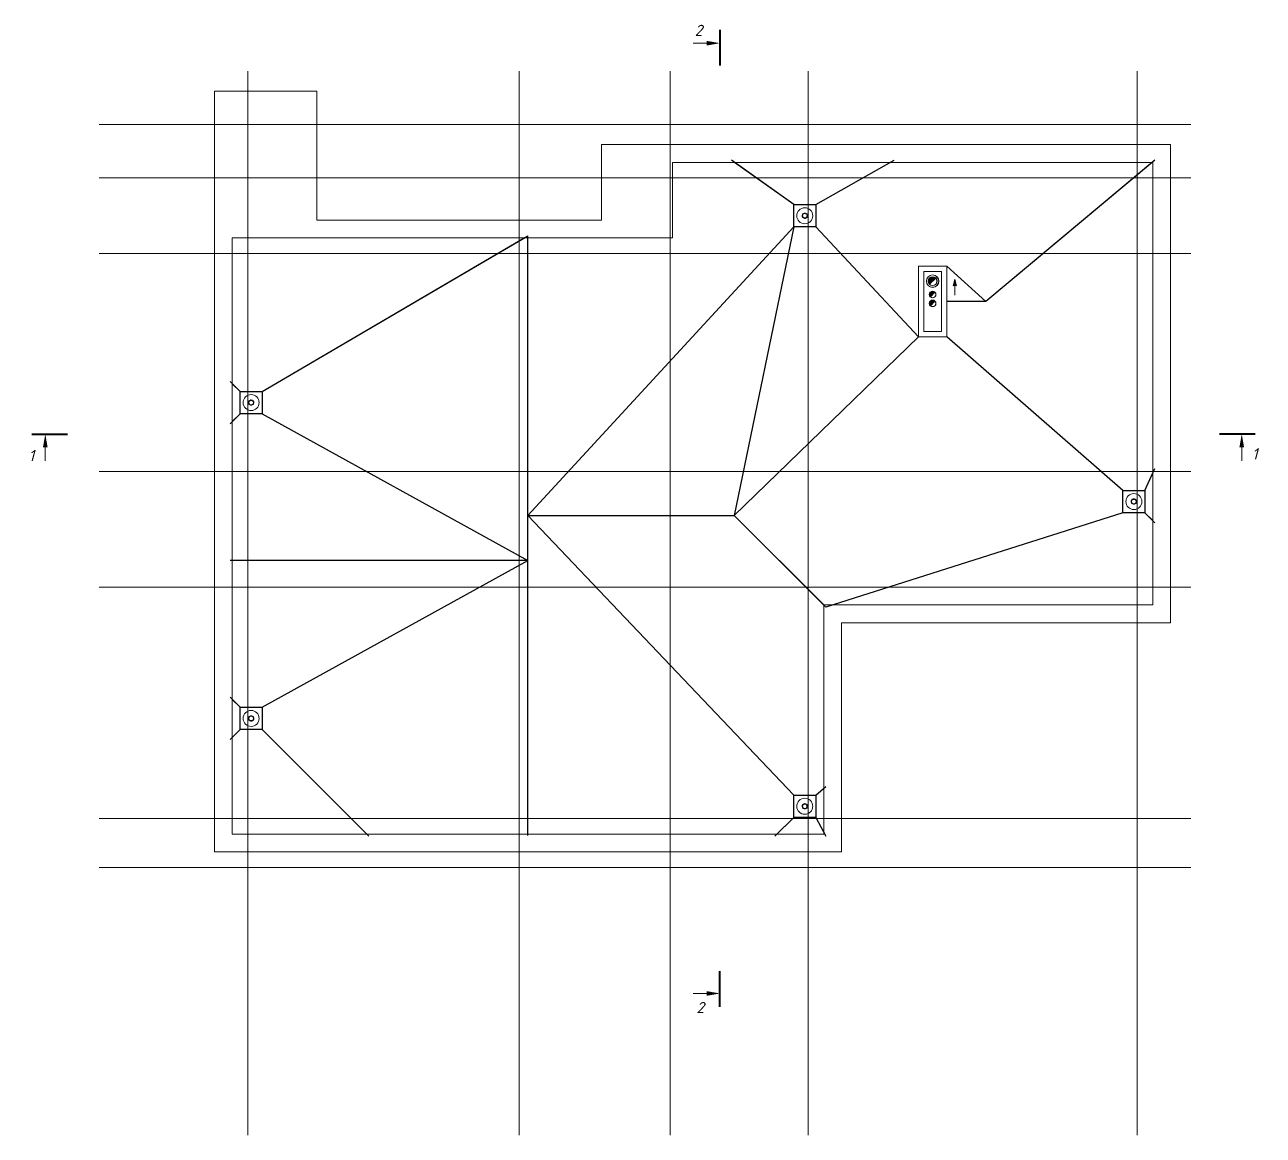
# Model space of a CAD drawing. Header units: millimetres. Extents: x -5016 to 23572, y 233981 to 377995.
# Drawn here: x -5016 to 22834, y 233981 to 258943 of the extents above; entities that cross this region are included whole.
import ezdxf

# ---------------------------------------------------------------- set-up
doc = ezdxf.new("R2010")
doc.units = ezdxf.units.MM
doc.linetypes.add('Осевая 12-2-2', pattern=[16, 12, -2, 0, -2])
doc.linetypes.add('Пунктир 2-1_5', pattern=[3.5, 2, -1.5])
for name, color, linetype, lineweight in [('A-COLS', 8, 'Continuous', 13), ('A-DETL-GENF', 9, 'Continuous', 13), ('A-FLOR', 9, 'Continuous', 13), ('A-WALL', 8, 'Continuous', 13), ('G-ANNO-SYMB', 8, 'Continuous', 13), ('P-PIPE', 8, 'Continuous', 13), ('S-GRID', 8, 'Continuous', 13), ('АР_подложка', 8, 'Continuous', 13)]:
    doc.layers.add(name, color=color, linetype=linetype, lineweight=lineweight)
doc.layers.add('A-DETL', color=9, linetype='Continuous', lineweight=13, true_color=0xc200a600)
doc.styles.add('ISOCPEUR_I', font='isocpeui.ttf', dxfattribs={"height": 250})

# ---------------------------------------------------------------- blocks, each defined once
blk = doc.blocks.new('HL64_1H - HL62_1_1-1635294-План кровли')
at = {"layer": 'P-PIPE'}
for p, q in [((2221, 8067), (2220, 8069)), ((2220, 8069), (2221, 8067)), ((2220, 7977), (2221, 7978)), ((2221, 7978), (2220, 7977)), ((2240, 7971), (2240, 7971)), ((2246, 7971), (2246, 7971)), ((2266, 8069), (2266, 8067)), ((2266, 8067), (2266, 8069)), ((2266, 7978), (2266, 7977)), ((2266, 7977), (2266, 7978))]:
    blk.add_line(p, q, dxfattribs=at)
for radius, start, end in [(180, 90, 270), (60, 92.866, 105), (180, 270, 90), (60, 62.866, 87.134), (60, 152.866, 177.134), (60, 182.866, 207.134), (51.6, 176.665, 183.335), (50, 90, 270), (60, 122.866, 147.134), (60, 212.866, 237.134), (51.6, 146.665, 153.335), (51.6, 206.665, 213.335), (51.6, 116.665, 123.335), (51.6, 236.665, 243.335), (60, 255, 267.134), (51.6, 90, 93.335), (51.6, 266.665, 270), (51.6, 86.665, 90), (50, 270, 90), (51.6, 270, 273.335), (60, 272.866, 285), (51.6, 56.665, 63.335), (51.6, 296.665, 303.335), (60, 32.866, 57.134), (60, 302.866, 327.134), (51.6, 26.665, 33.335), (51.6, 326.665, 333.335), (51.6, 356.665, 3.335), (60, 15, 27.134), (60, 332.866, 357.134), (60, 2.866, 13.997)]:
    blk.add_arc((2243, 8023), radius, start, end, dxfattribs=at)
for points in [[(2240, 8074), (2240, 8075), (2240, 8077), (2240, 8079), (2240, 8080), (2240, 8081), (2240, 8082), (2240, 8082), (2240, 8083), (2240, 8083), (2240, 8083)], [(2246, 8083), (2246, 8083), (2246, 8083), (2246, 8082), (2246, 8082), (2246, 8081), (2246, 8080), (2246, 8079), (2246, 8077), (2246, 8075), (2246, 8074)], [(2183, 8026), (2183, 8026), (2183, 8026), (2184, 8026), (2184, 8026), (2185, 8026), (2185, 8026), (2186, 8026), (2188, 8026), (2191, 8026), (2192, 8026)], [(2192, 8020), (2191, 8020), (2188, 8020), (2186, 8020), (2185, 8020), (2185, 8020), (2184, 8020), (2184, 8020), (2183, 8020), (2183, 8020), (2183, 8020)], [(2197, 8046), (2196, 8046), (2194, 8047), (2193, 8048), (2192, 8049), (2191, 8049), (2191, 8050), (2190, 8050), (2190, 8050), (2190, 8050), (2190, 8050)], [(2190, 7995), (2190, 7995), (2190, 7995), (2190, 7996), (2191, 7996), (2191, 7996), (2192, 7996), (2193, 7997), (2194, 7998), (2196, 7999), (2197, 8000)], [(2193, 8055), (2193, 8055), (2193, 8055), (2193, 8055), (2194, 8055), (2194, 8054), (2195, 8054), (2196, 8054), (2197, 8053), (2199, 8052), (2200, 8051)], [(2200, 7994), (2199, 7994), (2197, 7993), (2196, 7992), (2195, 7991), (2194, 7991), (2194, 7991), (2193, 7990), (2193, 7990), (2193, 7990), (2193, 7990)], [(2215, 8066), (2214, 8067), (2213, 8069), (2212, 8070), (2212, 8071), (2211, 8072), (2211, 8072), (2211, 8073), (2211, 8073), (2211, 8073), (2211, 8073)], [(2211, 7972), (2211, 7972), (2211, 7972), (2211, 7973), (2211, 7973), (2211, 7974), (2212, 7974), (2212, 7975), (2213, 7977), (2214, 7979), (2215, 7980)], [(2216, 8076), (2216, 8076), (2216, 8076), (2216, 8076), (2216, 8075), (2217, 8075), (2217, 8074), (2217, 8073), (2218, 8072), (2219, 8070), (2220, 8069)], [(2220, 7977), (2219, 7976), (2218, 7974), (2217, 7972), (2217, 7971), (2217, 7971), (2216, 7970), (2216, 7970), (2216, 7969), (2216, 7969), (2216, 7969)], [(2240, 7963), (2240, 7963), (2240, 7963), (2240, 7963), (2240, 7964), (2240, 7964), (2240, 7965), (2240, 7966), (2240, 7968), (2240, 7970), (2240, 7971)], [(2246, 7971), (2246, 7970), (2246, 7968), (2246, 7966), (2246, 7965), (2246, 7964), (2246, 7964), (2246, 7963), (2246, 7963), (2246, 7963), (2246, 7963)], [(2266, 8069), (2267, 8070), (2268, 8072), (2269, 8073), (2270, 8074), (2270, 8075), (2270, 8075), (2270, 8076), (2271, 8076), (2271, 8076), (2271, 8076)], [(2271, 7969), (2271, 7969), (2271, 7969), (2270, 7970), (2270, 7970), (2270, 7971), (2270, 7971), (2269, 7972), (2268, 7974), (2267, 7976), (2266, 7977)], [(2276, 8073), (2276, 8073), (2276, 8073), (2276, 8073), (2275, 8072), (2275, 8072), (2275, 8071), (2274, 8070), (2273, 8069), (2272, 8067), (2272, 8066)], [(2272, 7980), (2272, 7979), (2273, 7977), (2274, 7975), (2275, 7974), (2275, 7974), (2275, 7973), (2276, 7973), (2276, 7972), (2276, 7972), (2276, 7972)], [(2286, 8051), (2287, 8052), (2289, 8053), (2291, 8054), (2292, 8054), (2292, 8054), (2293, 8055), (2293, 8055), (2294, 8055), (2294, 8055), (2294, 8055)], [(2294, 7990), (2294, 7990), (2294, 7990), (2293, 7990), (2293, 7991), (2292, 7991), (2292, 7991), (2291, 7992), (2289, 7993), (2287, 7994), (2286, 7994)], [(2297, 8050), (2297, 8050), (2297, 8050), (2296, 8050), (2296, 8050), (2295, 8049), (2295, 8049), (2294, 8048), (2292, 8047), (2290, 8046), (2289, 8046)], [(2289, 8000), (2290, 7999), (2292, 7998), (2294, 7997), (2295, 7996), (2295, 7996), (2296, 7996), (2296, 7996), (2297, 7995), (2297, 7995), (2297, 7995)], [(2295, 8026), (2296, 8026), (2298, 8026), (2300, 8026), (2301, 8026), (2302, 8026), (2302, 8026), (2303, 8026), (2303, 8026), (2303, 8026), (2303, 8026)], [(2303, 8020), (2303, 8020), (2303, 8020), (2303, 8020), (2302, 8020), (2302, 8020), (2301, 8020), (2300, 8020), (2298, 8020), (2296, 8020), (2295, 8020)]]:
    blk.add_open_spline(points, degree=3, knots=[-1, -1, -1, -1, -0.833333, -0.666667, -0.583333, -0.5, -0.416667, -0.333333, -0.166667, 0, 0, 0, 0], dxfattribs=at)
blk = doc.blocks.new('HL64_1H - HL62_1_1-V1-План кровли')
at = {"layer": 'P-PIPE'}
for p, q in [((2221, 15167), (2220, 15169)), ((2220, 15169), (2221, 15167)), ((2220, 15077), (2221, 15078)), ((2221, 15078), (2220, 15077)), ((2266, 15169), (2266, 15167)), ((2266, 15167), (2266, 15169)), ((2266, 15078), (2266, 15077)), ((2266, 15077), (2266, 15078))]:
    blk.add_line(p, q, dxfattribs=at)
for radius, start, end in [(180, 90, 270), (60, 152.866, 177.134), (60, 182.866, 207.134), (51.6, 176.665, 183.335), (50, 90, 270), (60, 122.866, 147.134), (60, 212.866, 237.134), (51.6, 146.665, 153.335), (51.6, 206.665, 213.335), (51.6, 116.665, 123.335), (51.6, 236.665, 243.335), (60, 92.866, 105), (60, 255, 267.134), (51.6, 90, 93.335), (51.6, 266.665, 270), (180, 270, 90), (51.6, 86.665, 90), (50, 270, 90), (51.6, 270, 273.335), (60, 62.866, 87.134), (60, 272.866, 285), (51.6, 56.665, 63.335), (51.6, 296.665, 303.335), (60, 32.866, 57.134), (60, 302.866, 327.134), (51.6, 26.665, 33.335), (51.6, 326.665, 333.335), (51.6, 356.665, 3.335), (60, 2.866, 27.134), (60, 332.866, 357.134)]:
    blk.add_arc((2243, 15123), radius, start, end, dxfattribs=at)
for points, knots in [([(2183, 15126), (2183, 15126), (2183, 15126), (2184, 15126), (2184, 15126), (2185, 15126), (2185, 15126), (2186, 15126), (2188, 15126), (2191, 15126), (2192, 15126)], [-1, -1, -1, -1, -0.833333, -0.666667, -0.583333, -0.5, -0.416667, -0.333333, -0.166667, 0, 0, 0, 0]), ([(2192, 15120), (2191, 15120), (2188, 15120), (2186, 15120), (2185, 15120), (2185, 15120), (2184, 15120), (2184, 15120), (2183, 15120), (2183, 15120), (2183, 15120)], [-1, -1, -1, -1, -0.833333, -0.666667, -0.583333, -0.5, -0.416667, -0.333333, -0.166667, 0, 0, 0, 0]), ([(2197, 15146), (2196, 15146), (2194, 15147), (2193, 15148), (2192, 15149), (2191, 15149), (2191, 15150), (2190, 15150), (2190, 15150), (2190, 15150), (2190, 15150)], [-1, -1, -1, -1, -0.833333, -0.666667, -0.583333, -0.5, -0.416667, -0.333333, -0.166667, 0, 0, 0, 0]), ([(2190, 15095), (2190, 15095), (2190, 15095), (2190, 15096), (2191, 15096), (2191, 15096), (2192, 15096), (2192, 15097), (2192, 15097)], [-1, -1, -1, -1, -0.8333333, -0.6666667, -0.5833333, -0.5, -0.4166667, -0.3413759, -0.3413759, -0.3413759, -0.3413759]), ([(2193, 15155), (2193, 15155), (2193, 15155), (2193, 15155), (2194, 15155), (2194, 15154), (2195, 15154), (2196, 15154), (2197, 15153), (2199, 15152), (2200, 15151)], [-1, -1, -1, -1, -0.833333, -0.666667, -0.583333, -0.5, -0.416667, -0.333333, -0.166667, 0, 0, 0, 0]), ([(2200, 15094), (2199, 15094), (2197, 15093), (2196, 15092), (2195, 15091), (2194, 15091), (2194, 15091), (2193, 15090), (2193, 15090), (2193, 15090), (2193, 15090)], [-1, -1, -1, -1, -0.833333, -0.666667, -0.583333, -0.5, -0.416667, -0.333333, -0.166667, 0, 0, 0, 0]), ([(2215, 15166), (2214, 15167), (2213, 15169), (2212, 15170), (2212, 15171), (2211, 15172), (2211, 15172), (2211, 15173), (2211, 15173), (2211, 15173), (2211, 15173)], [-1, -1, -1, -1, -0.833333, -0.666667, -0.583333, -0.5, -0.416667, -0.333333, -0.166667, 0, 0, 0, 0]), ([(2211, 15072), (2211, 15072), (2211, 15072), (2211, 15073), (2211, 15073), (2211, 15074), (2212, 15074), (2212, 15075), (2213, 15077), (2214, 15079), (2215, 15080)], [-1, -1, -1, -1, -0.833333, -0.666667, -0.583333, -0.5, -0.416667, -0.333333, -0.166667, 0, 0, 0, 0]), ([(2216, 15176), (2216, 15176), (2216, 15176), (2216, 15176), (2216, 15175), (2217, 15175), (2217, 15174), (2217, 15173), (2218, 15172), (2219, 15170), (2220, 15169)], [-1, -1, -1, -1, -0.833333, -0.666667, -0.583333, -0.5, -0.416667, -0.333333, -0.166667, 0, 0, 0, 0]), ([(2220, 15077), (2219, 15076), (2218, 15074), (2217, 15072), (2217, 15071), (2217, 15071), (2216, 15070), (2216, 15070), (2216, 15069), (2216, 15069), (2216, 15069)], [-1, -1, -1, -1, -0.833333, -0.666667, -0.583333, -0.5, -0.416667, -0.333333, -0.166667, 0, 0, 0, 0]), ([(2240, 15174), (2240, 15175), (2240, 15177), (2240, 15179), (2240, 15180), (2240, 15181), (2240, 15182), (2240, 15182), (2240, 15183), (2240, 15183), (2240, 15183)], [-1, -1, -1, -1, -0.833333, -0.666667, -0.583333, -0.5, -0.416667, -0.333333, -0.166667, 0, 0, 0, 0]), ([(2240, 15063), (2240, 15063), (2240, 15063), (2240, 15063), (2240, 15064), (2240, 15064), (2240, 15065), (2240, 15066), (2240, 15068), (2240, 15070), (2240, 15071)], [-1, -1, -1, -1, -0.833333, -0.666667, -0.583333, -0.5, -0.416667, -0.333333, -0.166667, 0, 0, 0, 0]), ([(2246, 15183), (2246, 15183), (2246, 15183), (2246, 15182), (2246, 15182), (2246, 15181), (2246, 15180), (2246, 15179), (2246, 15177), (2246, 15175), (2246, 15174)], [-1, -1, -1, -1, -0.833333, -0.666667, -0.583333, -0.5, -0.416667, -0.333333, -0.166667, 0, 0, 0, 0]), ([(2246, 15071), (2246, 15070), (2246, 15068), (2246, 15066), (2246, 15065), (2246, 15064), (2246, 15064), (2246, 15063), (2246, 15063), (2246, 15063), (2246, 15063)], [-1, -1, -1, -1, -0.833333, -0.666667, -0.583333, -0.5, -0.416667, -0.333333, -0.166667, 0, 0, 0, 0]), ([(2266, 15169), (2267, 15170), (2268, 15172), (2269, 15173), (2270, 15174), (2270, 15175), (2270, 15175), (2270, 15176), (2271, 15176), (2271, 15176), (2271, 15176)], [-1, -1, -1, -1, -0.833333, -0.666667, -0.583333, -0.5, -0.416667, -0.333333, -0.166667, 0, 0, 0, 0]), ([(2271, 15069), (2271, 15069), (2271, 15069), (2270, 15070), (2270, 15070), (2270, 15071), (2270, 15071), (2269, 15072), (2268, 15074), (2267, 15076), (2266, 15077)], [-1, -1, -1, -1, -0.833333, -0.666667, -0.583333, -0.5, -0.416667, -0.333333, -0.166667, 0, 0, 0, 0]), ([(2276, 15173), (2276, 15173), (2276, 15173), (2276, 15173), (2275, 15172), (2275, 15172), (2275, 15171), (2274, 15170), (2273, 15169), (2272, 15167), (2272, 15166)], [-1, -1, -1, -1, -0.833333, -0.666667, -0.583333, -0.5, -0.416667, -0.333333, -0.166667, 0, 0, 0, 0]), ([(2272, 15080), (2272, 15079), (2273, 15077), (2274, 15075), (2275, 15074), (2275, 15074), (2275, 15073), (2276, 15073), (2276, 15072), (2276, 15072), (2276, 15072)], [-1, -1, -1, -1, -0.833333, -0.666667, -0.583333, -0.5, -0.416667, -0.333333, -0.166667, 0, 0, 0, 0]), ([(2286, 15151), (2287, 15152), (2289, 15153), (2291, 15154), (2292, 15154), (2292, 15154), (2293, 15155), (2293, 15155), (2294, 15155), (2294, 15155), (2294, 15155)], [-1, -1, -1, -1, -0.833333, -0.666667, -0.583333, -0.5, -0.416667, -0.333333, -0.166667, 0, 0, 0, 0]), ([(2294, 15090), (2294, 15090), (2294, 15090), (2293, 15090), (2293, 15091), (2292, 15091), (2292, 15091), (2291, 15092), (2289, 15093), (2287, 15094), (2286, 15094)], [-1, -1, -1, -1, -0.833333, -0.666667, -0.583333, -0.5, -0.416667, -0.333333, -0.166667, 0, 0, 0, 0]), ([(2297, 15150), (2297, 15150), (2297, 15150), (2296, 15150), (2296, 15150), (2295, 15149), (2295, 15149), (2294, 15148), (2292, 15147), (2290, 15146), (2289, 15146)], [-1, -1, -1, -1, -0.833333, -0.666667, -0.583333, -0.5, -0.416667, -0.333333, -0.166667, 0, 0, 0, 0]), ([(2294, 15097), (2294, 15097), (2295, 15096), (2295, 15096), (2296, 15096), (2296, 15096), (2297, 15095), (2297, 15095), (2297, 15095)], [-0.6586241, -0.6586241, -0.6586241, -0.6586241, -0.5833333, -0.5, -0.4166667, -0.3333333, -0.1666667, 0, 0, 0, 0]), ([(2295, 15126), (2296, 15126), (2298, 15126), (2300, 15126), (2301, 15126), (2302, 15126), (2302, 15126), (2303, 15126), (2303, 15126), (2303, 15126), (2303, 15126)], [-1, -1, -1, -1, -0.833333, -0.666667, -0.583333, -0.5, -0.416667, -0.333333, -0.166667, 0, 0, 0, 0]), ([(2303, 15120), (2303, 15120), (2303, 15120), (2303, 15120), (2302, 15120), (2302, 15120), (2301, 15120), (2300, 15120), (2298, 15120), (2296, 15120), (2295, 15120)], [-1, -1, -1, -1, -0.833333, -0.666667, -0.583333, -0.5, -0.416667, -0.333333, -0.166667, 0, 0, 0, 0])]:
    blk.add_open_spline(points, degree=3, knots=knots, dxfattribs=at)
for points in [[(2192, 15097), (2193, 15097), (2194, 15098), (2196, 15099), (2197, 15100)], [(2289, 15100), (2290, 15099), (2292, 15098), (2293, 15097), (2294, 15097)]]:
    blk.add_open_spline(points, degree=3, dxfattribs=at)
blk = doc.blocks.new('HL64_1H - HL62_1_1-V2-План кровли')
at = {"layer": 'P-PIPE'}
for p, q in [((14671, 19367), (14670, 19369)), ((14670, 19369), (14671, 19367)), ((14670, 19277), (14671, 19278)), ((14671, 19278), (14670, 19277)), ((14716, 19369), (14716, 19367)), ((14716, 19367), (14716, 19369)), ((14716, 19278), (14716, 19277)), ((14716, 19277), (14716, 19278))]:
    blk.add_line(p, q, dxfattribs=at)
for radius, start, end in [(180, 90, 270), (180, 270, 90), (60, 152.866, 177.134), (60, 183.2022, 207.134), (51.6, 176.665, 183.335), (50, 90, 270), (60, 122.866, 147.134), (60, 212.866, 237.134), (51.6, 146.665, 153.335), (51.6, 206.665, 213.335), (51.6, 116.665, 123.335), (51.6, 236.665, 243.335), (60, 92.866, 105), (60, 255, 267.134), (51.6, 90, 93.335), (51.6, 266.665, 270), (51.6, 86.665, 90), (50, 270, 90), (51.6, 270, 273.335), (60, 62.866, 87.134), (60, 272.866, 285), (51.6, 56.665, 63.335), (51.6, 296.665, 303.335), (60, 32.866, 57.134), (60, 302.866, 327.134), (51.6, 26.665, 33.335), (51.6, 326.665, 333.335), (51.6, 356.665, 3.335), (60, 2.866, 27.134), (60, 332.866, 357.134)]:
    blk.add_arc((14693, 19323), radius, start, end, dxfattribs=at)
for points in [[(14633, 19326), (14633, 19326), (14633, 19326), (14634, 19326), (14634, 19326), (14635, 19326), (14635, 19326), (14636, 19326), (14638, 19326), (14641, 19326), (14642, 19326)], [(14642, 19320), (14641, 19320), (14638, 19320), (14636, 19320), (14635, 19320), (14635, 19320), (14634, 19320), (14634, 19320), (14633, 19320), (14633, 19320), (14633, 19320)], [(14647, 19346), (14646, 19346), (14644, 19347), (14643, 19348), (14642, 19349), (14641, 19349), (14641, 19350), (14640, 19350), (14640, 19350), (14640, 19350), (14640, 19350)], [(14640, 19295), (14640, 19295), (14640, 19295), (14640, 19296), (14641, 19296), (14641, 19296), (14642, 19296), (14643, 19297), (14644, 19298), (14646, 19299), (14647, 19300)], [(14643, 19355), (14643, 19355), (14643, 19355), (14643, 19355), (14644, 19355), (14644, 19354), (14645, 19354), (14646, 19354), (14647, 19353), (14649, 19352), (14650, 19351)], [(14650, 19294), (14649, 19294), (14647, 19293), (14646, 19292), (14645, 19291), (14644, 19291), (14644, 19291), (14643, 19290), (14643, 19290), (14643, 19290), (14643, 19290)], [(14665, 19366), (14664, 19367), (14663, 19369), (14662, 19370), (14662, 19371), (14661, 19372), (14661, 19372), (14661, 19373), (14661, 19373), (14661, 19373), (14661, 19373)], [(14661, 19272), (14661, 19272), (14661, 19272), (14661, 19273), (14661, 19273), (14661, 19274), (14662, 19274), (14662, 19275), (14663, 19277), (14664, 19279), (14665, 19280)], [(14666, 19376), (14666, 19376), (14666, 19376), (14666, 19376), (14666, 19375), (14667, 19375), (14667, 19374), (14667, 19373), (14668, 19372), (14669, 19370), (14670, 19369)], [(14670, 19277), (14669, 19276), (14668, 19274), (14667, 19272), (14667, 19271), (14667, 19271), (14666, 19270), (14666, 19270), (14666, 19269), (14666, 19269), (14666, 19269)], [(14690, 19374), (14690, 19375), (14690, 19377), (14690, 19379), (14690, 19380), (14690, 19381), (14690, 19382), (14690, 19382), (14690, 19383), (14690, 19383), (14690, 19383)], [(14690, 19263), (14690, 19263), (14690, 19263), (14690, 19263), (14690, 19264), (14690, 19264), (14690, 19265), (14690, 19266), (14690, 19268), (14690, 19270), (14690, 19271)], [(14696, 19383), (14696, 19383), (14696, 19383), (14696, 19382), (14696, 19382), (14696, 19381), (14696, 19380), (14696, 19379), (14696, 19377), (14696, 19375), (14696, 19374)], [(14696, 19271), (14696, 19270), (14696, 19268), (14696, 19266), (14696, 19265), (14696, 19264), (14696, 19264), (14696, 19263), (14696, 19263), (14696, 19263), (14696, 19263)], [(14716, 19369), (14717, 19370), (14718, 19372), (14719, 19373), (14720, 19374), (14720, 19375), (14720, 19375), (14720, 19376), (14721, 19376), (14721, 19376), (14721, 19376)], [(14721, 19269), (14721, 19269), (14721, 19269), (14720, 19270), (14720, 19270), (14720, 19271), (14720, 19271), (14719, 19272), (14718, 19274), (14717, 19276), (14716, 19277)], [(14726, 19373), (14726, 19373), (14726, 19373), (14726, 19373), (14725, 19372), (14725, 19372), (14725, 19371), (14724, 19370), (14723, 19369), (14722, 19367), (14722, 19366)], [(14722, 19280), (14722, 19279), (14723, 19277), (14724, 19275), (14725, 19274), (14725, 19274), (14725, 19273), (14726, 19273), (14726, 19272), (14726, 19272), (14726, 19272)], [(14736, 19351), (14737, 19352), (14739, 19353), (14741, 19354), (14742, 19354), (14742, 19354), (14743, 19355), (14743, 19355), (14744, 19355), (14744, 19355), (14744, 19355)], [(14744, 19290), (14744, 19290), (14744, 19290), (14743, 19290), (14743, 19291), (14742, 19291), (14742, 19291), (14741, 19292), (14739, 19293), (14737, 19294), (14736, 19294)], [(14747, 19350), (14747, 19350), (14747, 19350), (14746, 19350), (14746, 19350), (14745, 19349), (14745, 19349), (14744, 19348), (14742, 19347), (14740, 19346), (14739, 19346)], [(14739, 19300), (14740, 19299), (14742, 19298), (14744, 19297), (14745, 19296), (14745, 19296), (14746, 19296), (14746, 19296), (14747, 19295), (14747, 19295), (14747, 19295)], [(14745, 19326), (14746, 19326), (14748, 19326), (14750, 19326), (14751, 19326), (14752, 19326), (14752, 19326), (14753, 19326), (14753, 19326), (14753, 19326), (14753, 19326)], [(14753, 19320), (14753, 19320), (14753, 19320), (14753, 19320), (14752, 19320), (14752, 19320), (14751, 19320), (14750, 19320), (14748, 19320), (14746, 19320), (14745, 19320)]]:
    blk.add_open_spline(points, degree=3, knots=[-1, -1, -1, -1, -0.833333, -0.666667, -0.583333, -0.5, -0.416667, -0.333333, -0.166667, 0, 0, 0, 0], dxfattribs=at)
blk = doc.blocks.new('HL64_1H - HL62_1_1-V3-План кровли')
at = {"layer": 'P-PIPE'}
for p, q in [((22071, 12942), (22070, 12944)), ((22070, 12944), (22071, 12942)), ((22070, 12852), (22071, 12853)), ((22071, 12853), (22070, 12852)), ((22116, 12944), (22116, 12942)), ((22116, 12942), (22116, 12944)), ((22116, 12853), (22116, 12852)), ((22116, 12852), (22116, 12853))]:
    blk.add_line(p, q, dxfattribs=at)
for radius, start, end in [(180, 90, 270), (60, 152.866, 177.134), (60, 182.866, 207.134), (51.6, 176.665, 183.335), (50, 90, 270), (60, 122.866, 147.134), (60, 212.866, 237.134), (51.6, 146.665, 153.335), (51.6, 206.665, 213.335), (51.6, 116.665, 123.335), (51.6, 236.665, 243.335), (60, 92.866, 105), (60, 255, 267.134), (51.6, 90, 93.335), (51.6, 266.665, 270), (180, 270, 90), (51.6, 86.665, 90), (50, 270, 90), (51.6, 270, 273.335), (60, 62.866, 87.134), (60, 272.866, 285), (51.6, 56.665, 63.335), (51.6, 296.665, 303.335), (60, 32.866, 57.134), (60, 302.866, 327.134), (51.6, 26.665, 33.335), (51.6, 326.665, 333.335), (51.6, 356.665, 3.335), (60, 2.866, 27.134), (60, 332.866, 357.134)]:
    blk.add_arc((22093, 12898), radius, start, end, dxfattribs=at)
for points in [[(22033, 12901), (22033, 12901), (22033, 12901), (22034, 12901), (22034, 12901), (22035, 12901), (22035, 12901), (22036, 12901), (22038, 12901), (22041, 12901), (22042, 12901)], [(22042, 12895), (22041, 12895), (22038, 12895), (22036, 12895), (22035, 12895), (22035, 12895), (22034, 12895), (22034, 12895), (22033, 12895), (22033, 12895), (22033, 12895)], [(22047, 12921), (22046, 12921), (22044, 12922), (22043, 12923), (22042, 12924), (22041, 12924), (22041, 12925), (22040, 12925), (22040, 12925), (22040, 12925), (22040, 12925)], [(22040, 12870), (22040, 12870), (22040, 12870), (22040, 12871), (22041, 12871), (22041, 12871), (22042, 12871), (22043, 12872), (22044, 12873), (22046, 12874), (22047, 12875)], [(22043, 12930), (22043, 12930), (22043, 12930), (22043, 12930), (22044, 12930), (22044, 12929), (22045, 12929), (22046, 12929), (22047, 12928), (22049, 12927), (22050, 12926)], [(22050, 12869), (22049, 12869), (22047, 12868), (22046, 12867), (22045, 12866), (22044, 12866), (22044, 12866), (22043, 12865), (22043, 12865), (22043, 12865), (22043, 12865)], [(22065, 12941), (22064, 12942), (22063, 12944), (22062, 12945), (22062, 12946), (22061, 12947), (22061, 12947), (22061, 12948), (22061, 12948), (22061, 12948), (22061, 12948)], [(22061, 12847), (22061, 12847), (22061, 12847), (22061, 12848), (22061, 12848), (22061, 12849), (22062, 12849), (22062, 12850), (22063, 12852), (22064, 12854), (22065, 12855)], [(22066, 12951), (22066, 12951), (22066, 12951), (22066, 12951), (22066, 12950), (22067, 12950), (22067, 12949), (22067, 12948), (22068, 12947), (22069, 12945), (22070, 12944)], [(22070, 12852), (22069, 12851), (22068, 12849), (22067, 12847), (22067, 12846), (22067, 12846), (22066, 12845), (22066, 12845), (22066, 12844), (22066, 12844), (22066, 12844)], [(22090, 12949), (22090, 12950), (22090, 12952), (22090, 12954), (22090, 12955), (22090, 12956), (22090, 12957), (22090, 12957), (22090, 12958), (22090, 12958), (22090, 12958)], [(22090, 12838), (22090, 12838), (22090, 12838), (22090, 12838), (22090, 12839), (22090, 12839), (22090, 12840), (22090, 12841), (22090, 12843), (22090, 12845), (22090, 12846)], [(22096, 12958), (22096, 12958), (22096, 12958), (22096, 12957), (22096, 12957), (22096, 12956), (22096, 12955), (22096, 12954), (22096, 12952), (22096, 12950), (22096, 12949)], [(22096, 12846), (22096, 12845), (22096, 12843), (22096, 12841), (22096, 12840), (22096, 12839), (22096, 12839), (22096, 12838), (22096, 12838), (22096, 12838), (22096, 12838)], [(22116, 12944), (22117, 12945), (22118, 12947), (22119, 12948), (22120, 12949), (22120, 12950), (22120, 12950), (22120, 12951), (22121, 12951), (22121, 12951), (22121, 12951)], [(22121, 12844), (22121, 12844), (22121, 12844), (22120, 12845), (22120, 12845), (22120, 12846), (22120, 12846), (22119, 12847), (22118, 12849), (22117, 12851), (22116, 12852)], [(22126, 12948), (22126, 12948), (22126, 12948), (22126, 12948), (22125, 12947), (22125, 12947), (22125, 12946), (22124, 12945), (22123, 12944), (22122, 12942), (22122, 12941)], [(22122, 12855), (22122, 12854), (22123, 12852), (22124, 12850), (22125, 12849), (22125, 12849), (22125, 12848), (22126, 12848), (22126, 12847), (22126, 12847), (22126, 12847)], [(22136, 12926), (22137, 12927), (22139, 12928), (22141, 12929), (22142, 12929), (22142, 12929), (22143, 12930), (22143, 12930), (22144, 12930), (22144, 12930), (22144, 12930)], [(22144, 12865), (22144, 12865), (22144, 12865), (22143, 12865), (22143, 12866), (22142, 12866), (22142, 12866), (22141, 12867), (22139, 12868), (22137, 12869), (22136, 12869)], [(22147, 12925), (22147, 12925), (22147, 12925), (22146, 12925), (22146, 12925), (22145, 12924), (22145, 12924), (22144, 12923), (22142, 12922), (22140, 12921), (22139, 12921)], [(22139, 12875), (22140, 12874), (22142, 12873), (22144, 12872), (22145, 12871), (22145, 12871), (22146, 12871), (22146, 12871), (22147, 12870), (22147, 12870), (22147, 12870)], [(22145, 12901), (22146, 12901), (22148, 12901), (22150, 12901), (22151, 12901), (22152, 12901), (22152, 12901), (22153, 12901), (22153, 12901), (22153, 12901), (22153, 12901)], [(22153, 12895), (22153, 12895), (22153, 12895), (22153, 12895), (22152, 12895), (22152, 12895), (22151, 12895), (22150, 12895), (22148, 12895), (22146, 12895), (22145, 12895)]]:
    blk.add_open_spline(points, degree=3, knots=[-1, -1, -1, -1, -0.833333, -0.666667, -0.583333, -0.5, -0.416667, -0.333333, -0.166667, 0, 0, 0, 0], dxfattribs=at)
blk = doc.blocks.new('HL64_1H - HL62_1_1-V4-План кровли')
at = {"layer": 'P-PIPE'}
for p, q in [((14671, 6092), (14670, 6094)), ((14670, 6094), (14671, 6092)), ((14670, 6002), (14671, 6003)), ((14671, 6003), (14670, 6002)), ((14716, 6094), (14716, 6092)), ((14716, 6092), (14716, 6094)), ((14716, 6003), (14716, 6002)), ((14716, 6002), (14716, 6003))]:
    blk.add_line(p, q, dxfattribs=at)
for radius, start, end in [(180, 90, 270), (180, 270, 90), (60, 152.866, 177.134), (60, 182.866, 207.134), (51.6, 176.665, 183.335), (60, 122.866, 147.134), (50, 168.2144, 270), (60, 212.866, 237.134), (50, 90, 167.1429), (51.6, 146.665, 153.335), (51.6, 206.665, 213.335), (51.6, 116.665, 123.335), (51.6, 236.665, 243.335), (60, 92.866, 105), (60, 255, 267.134), (51.6, 90, 93.335), (51.6, 266.665, 270), (51.6, 86.665, 90), (50, 12.8571, 90), (50, 270, 11.7856), (51.6, 270, 273.335), (60, 62.866, 87.134), (60, 272.866, 285), (51.6, 56.665, 63.335), (51.6, 296.665, 303.335), (60, 32.866, 57.134), (60, 302.866, 327.134), (51.6, 26.665, 33.335), (51.6, 326.665, 333.335), (51.6, 356.665, 3.335), (60, 2.866, 27.134), (60, 332.866, 357.134)]:
    blk.add_arc((14693, 6048), radius, start, end, dxfattribs=at)
for points in [[(14633, 6051), (14633, 6051), (14633, 6051), (14634, 6051), (14634, 6051), (14635, 6051), (14635, 6051), (14636, 6051), (14638, 6051), (14641, 6051), (14642, 6051)], [(14642, 6045), (14641, 6045), (14638, 6045), (14636, 6045), (14635, 6045), (14635, 6045), (14634, 6045), (14634, 6045), (14633, 6045), (14633, 6045), (14633, 6045)], [(14647, 6071), (14646, 6071), (14644, 6072), (14643, 6073), (14642, 6074), (14641, 6074), (14641, 6075), (14640, 6075), (14640, 6075), (14640, 6075), (14640, 6075)], [(14640, 6020), (14640, 6020), (14640, 6020), (14640, 6021), (14641, 6021), (14641, 6021), (14642, 6021), (14643, 6022), (14644, 6023), (14646, 6024), (14647, 6025)], [(14643, 6080), (14643, 6080), (14643, 6080), (14643, 6080), (14644, 6080), (14644, 6079), (14645, 6079), (14646, 6079), (14647, 6078), (14649, 6077), (14650, 6076)], [(14650, 6019), (14649, 6019), (14647, 6018), (14646, 6017), (14645, 6016), (14644, 6016), (14644, 6016), (14643, 6015), (14643, 6015), (14643, 6015), (14643, 6015)], [(14665, 6091), (14664, 6092), (14663, 6094), (14662, 6095), (14662, 6096), (14661, 6097), (14661, 6097), (14661, 6098), (14661, 6098), (14661, 6098), (14661, 6098)], [(14661, 5997), (14661, 5997), (14661, 5997), (14661, 5998), (14661, 5998), (14661, 5999), (14662, 5999), (14662, 6000), (14663, 6002), (14664, 6004), (14665, 6005)], [(14666, 6101), (14666, 6101), (14666, 6101), (14666, 6101), (14666, 6100), (14667, 6100), (14667, 6099), (14667, 6098), (14668, 6097), (14669, 6095), (14670, 6094)], [(14670, 6002), (14669, 6001), (14668, 5999), (14667, 5997), (14667, 5996), (14667, 5996), (14666, 5995), (14666, 5995), (14666, 5994), (14666, 5994), (14666, 5994)], [(14690, 6099), (14690, 6100), (14690, 6102), (14690, 6104), (14690, 6105), (14690, 6106), (14690, 6107), (14690, 6107), (14690, 6108), (14690, 6108), (14690, 6108)], [(14690, 5988), (14690, 5988), (14690, 5988), (14690, 5988), (14690, 5989), (14690, 5989), (14690, 5990), (14690, 5991), (14690, 5993), (14690, 5995), (14690, 5996)], [(14696, 6108), (14696, 6108), (14696, 6108), (14696, 6107), (14696, 6107), (14696, 6106), (14696, 6105), (14696, 6104), (14696, 6102), (14696, 6100), (14696, 6099)], [(14696, 5996), (14696, 5995), (14696, 5993), (14696, 5991), (14696, 5990), (14696, 5989), (14696, 5989), (14696, 5988), (14696, 5988), (14696, 5988), (14696, 5988)], [(14716, 6094), (14717, 6095), (14718, 6097), (14719, 6098), (14720, 6099), (14720, 6100), (14720, 6100), (14720, 6101), (14721, 6101), (14721, 6101), (14721, 6101)], [(14721, 5994), (14721, 5994), (14721, 5994), (14720, 5995), (14720, 5995), (14720, 5996), (14720, 5996), (14719, 5997), (14718, 5999), (14717, 6001), (14716, 6002)], [(14726, 6098), (14726, 6098), (14726, 6098), (14726, 6098), (14725, 6097), (14725, 6097), (14725, 6096), (14724, 6095), (14723, 6094), (14722, 6092), (14722, 6091)], [(14722, 6005), (14722, 6004), (14723, 6002), (14724, 6000), (14725, 5999), (14725, 5999), (14725, 5998), (14726, 5998), (14726, 5997), (14726, 5997), (14726, 5997)], [(14736, 6076), (14737, 6077), (14739, 6078), (14741, 6079), (14742, 6079), (14742, 6079), (14743, 6080), (14743, 6080), (14744, 6080), (14744, 6080), (14744, 6080)], [(14744, 6015), (14744, 6015), (14744, 6015), (14743, 6015), (14743, 6016), (14742, 6016), (14742, 6016), (14741, 6017), (14739, 6018), (14737, 6019), (14736, 6019)], [(14747, 6075), (14747, 6075), (14747, 6075), (14746, 6075), (14746, 6075), (14745, 6074), (14745, 6074), (14744, 6073), (14742, 6072), (14740, 6071), (14739, 6071)], [(14739, 6025), (14740, 6024), (14742, 6023), (14744, 6022), (14745, 6021), (14745, 6021), (14746, 6021), (14746, 6021), (14747, 6020), (14747, 6020), (14747, 6020)], [(14745, 6051), (14746, 6051), (14748, 6051), (14750, 6051), (14751, 6051), (14752, 6051), (14752, 6051), (14753, 6051), (14753, 6051), (14753, 6051), (14753, 6051)], [(14753, 6045), (14753, 6045), (14753, 6045), (14753, 6045), (14752, 6045), (14752, 6045), (14751, 6045), (14750, 6045), (14748, 6045), (14746, 6045), (14745, 6045)]]:
    blk.add_open_spline(points, degree=3, knots=[-1, -1, -1, -1, -0.833333, -0.666667, -0.583333, -0.5, -0.416667, -0.333333, -0.166667, 0, 0, 0, 0], dxfattribs=at)
blk = doc.blocks.new('Стрелка - Без точки 200-1652964-План кровли')
at = {"layer": 'A-DETL-GENF'}
blk.add_hatch(color=256, dxfattribs=at).paths.add_polyline_path([(32, 40), (39, 21), (42, 0), (39, -21), (32, -40), (182, 0)])
for p, q in [((-182, 0), (182, 0)), ((182, 0), (32, 40)), ((32, -40), (182, 0))]:
    blk.add_line(p, q, dxfattribs=at)
blk.add_arc((-44, 0), 85.8, 332.0566, 27.9434, dxfattribs=at)
blk = doc.blocks.new('Разрез - Номер сзади-3578-План кровли')
at = {"layer": 'G-ANNO-SYMB'}
blk.add_hatch(color=256, dxfattribs=at).paths.add_polyline_path([(2.47, -3), (3, 0), (3.53, -3)])
at = {"layer": 'G-ANNO-SYMB', "lineweight": 40}
blk.add_line((0, 0), (8, 0), dxfattribs=at)
at = {"layer": 'G-ANNO-SYMB'}
blk.add_line((3, -3), (3, -6), dxfattribs=at)
blk = doc.blocks.new('Разрез - Номер спереди-3576-План кровли')
at = {"layer": 'G-ANNO-SYMB'}
blk.add_hatch(color=256, dxfattribs=at).paths.add_polyline_path([(2.47, -3), (3, 0), (3.53, -3)])
at = {"layer": 'G-ANNO-SYMB', "lineweight": 40}
blk.add_line((0, 0), (8, 0), dxfattribs=at)
at = {"layer": 'G-ANNO-SYMB'}
blk.add_line((3, -3), (3, -6), dxfattribs=at)
blk = doc.blocks.new('АР_k2roof2')
at = {"layer": 'A-DETL-GENF'}
for points in [[(17497, 17782), (17639, 17923), (17618, 17939), (17594, 17949), (17568, 17953), (17542, 17949), (17518, 17939), (17497, 17923), (17482, 17903), (17472, 17879), (17468, 17853), (17472, 17827), (17482, 17803)], [(17517, 17501), (17620, 17604), (17605, 17616), (17587, 17623), (17568, 17626), (17549, 17623), (17532, 17616), (17516, 17604), (17505, 17589), (17498, 17572), (17495, 17553), (17498, 17534), (17505, 17516)], [(17517, 17301), (17620, 17404), (17605, 17416), (17587, 17423), (17568, 17426), (17549, 17423), (17532, 17416), (17517, 17404), (17505, 17389), (17498, 17372), (17495, 17353), (17498, 17334), (17505, 17316)]]:
    blk.add_hatch(color=256, dxfattribs=at).paths.add_polyline_path(points)
at = {"layer": 'A-COLS'}
for centre, radius, start, end in [((17568, 17853), 140, 90, 270), ((17568, 17853), 138, 90, 270), ((17568, 17853), 138, 90, 270), ((17568, 17853), 100, 90, 270), ((17568, 17853), 100, 90, 270), ((17568, 17853), 98, 90, 270), ((17568, 17853), 140, 270, 90), ((17568, 17853), 138, 270, 90), ((17568, 17853), 138, 270, 90), ((17568, 17853), 100, 270, 90), ((17568, 17853), 100, 270, 90), ((17568, 17853), 98, 270, 90), ((17568, 17553), 75, 90, 270), ((17568, 17553), 73, 90, 270), ((17568, 17553), 75, 270, 90), ((17568, 17553), 73, 270, 90), ((17568, 17353), 75, 90, 270), ((17568, 17353), 73, 90, 270), ((17568, 17353), 75, 270, 90), ((17568, 17353), 73, 270, 90)]:
    blk.add_arc(centre, radius, start, end, dxfattribs=at)
at = {"layer": 'A-DETL', "color": 1, "lineweight": 25, "true_color": 0xff0000}
for p, q in [((14443, 19573), (13043, 20573)), ((14943, 19573), (16703, 20573)), ((22568, 20573), (18763, 17398)), ((14443, 19573), (14943, 19573)), ((14443, 19073), (14443, 19573)), ((14943, 19573), (14943, 19073)), ((14443, 19073), (8468, 12585)), ((14443, 19073), (13106, 12585)), ((14943, 19073), (14443, 19073)), ((14943, 19073), (17248, 16603)), ((2493, 15373), (8468, 18873)), ((8468, 5388), (8468, 18873)), ((17888, 18193), (18763, 17398)), ((18763, 17398), (17888, 17398)), ((17248, 16603), (13106, 12585)), ((21843, 13148), (17888, 16603)), ((1993, 15373), (1768, 15598)), ((1993, 15373), (2493, 15373)), ((1993, 14873), (1993, 15373)), ((2493, 15373), (2493, 14873)), ((1993, 14873), (1768, 14648)), ((2493, 14873), (1993, 14873)), ((2493, 14873), (8468, 11573)), ((22343, 13148), (22568, 13638)), ((21843, 13148), (22343, 13148)), ((21843, 12648), (21843, 13148)), ((22343, 13148), (22343, 12648)), ((8468, 12585), (13106, 12585)), ((14443, 6298), (8468, 12585)), ((15168, 10523), (13106, 12585)), ((21843, 12648), (15168, 10523)), ((22343, 12648), (21843, 12648)), ((22343, 12648), (22568, 12423)), ((8468, 11573), (1768, 11573)), ((2493, 8273), (8468, 11573)), ((1993, 8273), (1768, 8498)), ((1993, 8273), (2493, 8273)), ((1993, 7773), (1993, 8273)), ((2493, 8273), (2493, 7773)), ((1993, 7773), (1768, 7548)), ((2493, 7773), (1993, 7773)), ((2493, 7773), (4893, 5373)), ((14943, 6298), (15168, 6490)), ((14443, 6298), (14943, 6298)), ((14443, 5798), (14443, 6298)), ((14943, 6298), (14943, 5798)), ((14443, 5798), (14018, 5373)), ((14943, 5798), (14443, 5798)), ((14943, 5798), (15168, 5373))]:
    blk.add_line(p, q, dxfattribs=at)
at = {"layer": 'A-DETL-GENF'}
for p, q in [((17497, 17782), (17639, 17923)), ((17517, 17501), (17620, 17604)), ((17517, 17301), (17620, 17404))]:
    blk.add_line(p, q, dxfattribs=at)
for centre, radius in [((17568, 17853), 100), ((17568, 17553), 73), ((17568, 17353), 73)]:
    blk.add_arc(centre, radius, 45, 225, dxfattribs=at)
at = {"layer": 'A-FLOR'}
for p, q in [((3718, 22123), (1418, 22123)), ((1418, 22123), (1418, 5023)), ((3718, 19223), (3718, 22123)), ((22918, 20923), (10118, 20923)), ((10118, 20923), (10118, 19223)), ((22918, 10173), (22918, 20923)), ((11718, 18823), (11718, 20523)), ((11718, 20523), (22518, 20523)), ((14443, 19573), (13113, 20523)), ((18763, 17398), (22508, 20523)), ((22518, 20523), (22518, 10573)), ((14943, 19573), (14443, 19573)), ((14443, 19573), (14443, 19073)), ((14943, 19073), (14943, 19573)), ((10118, 19223), (3718, 19223)), ((8468, 12585), (14443, 19073)), ((14443, 19073), (13106, 12585)), ((14943, 19073), (14443, 19073)), ((14943, 19073), (17248, 16603)), ((1818, 5423), (1818, 18823)), ((1818, 18823), (11718, 18823)), ((8383, 18823), (2493, 15373)), ((8468, 5423), (8468, 18823)), ((17888, 18193), (18763, 17398)), ((18763, 17398), (17888, 17398)), ((17248, 16603), (13106, 12585)), ((21843, 13148), (17888, 16603)), ((1993, 15373), (1818, 15548)), ((2493, 15373), (1993, 15373)), ((1993, 15373), (1993, 14873)), ((2493, 14873), (2493, 15373)), ((1993, 14873), (1818, 14698)), ((1993, 14873), (2493, 14873)), ((2493, 14873), (8468, 11573)), ((22343, 13148), (22518, 13529)), ((21843, 13148), (22343, 13148)), ((21843, 12648), (21843, 13148)), ((22343, 12648), (22343, 13148)), ((13106, 12585), (8468, 12585)), ((8468, 12585), (14443, 6298)), ((15118, 10573), (13106, 12585)), ((21843, 12648), (22343, 12648)), ((22518, 12473), (22343, 12648)), ((1818, 11573), (8468, 11573)), ((2493, 8273), (8468, 11573)), ((22518, 10573), (15118, 10573)), ((15118, 10573), (15118, 5423)), ((15518, 10173), (22918, 10173)), ((15518, 5023), (15518, 10173)), ((1818, 8448), (1993, 8273)), ((1993, 8273), (2493, 8273)), ((1993, 8273), (1993, 7773)), ((2493, 8273), (2493, 7773)), ((1993, 7773), (1818, 7598)), ((1993, 7773), (2493, 7773)), ((2493, 7773), (4843, 5423)), ((15118, 6447), (14943, 6298)), ((14943, 6298), (14443, 6298)), ((14443, 5798), (14443, 6298)), ((14943, 6298), (14943, 5798)), ((14068, 5423), (14443, 5798)), ((14943, 5798), (14443, 5798)), ((15118, 5423), (1818, 5423)), ((1418, 5023), (15518, 5023))]:
    blk.add_line(p, q, dxfattribs=at)
at = {"layer": 'A-WALL'}
for p, q in [((17248, 18193), (17888, 18193)), ((17248, 16603), (17248, 18193)), ((17888, 18193), (17888, 16603)), ((17768, 18073), (17368, 18073)), ((17368, 18073), (17368, 16723)), ((17768, 16723), (17768, 18073)), ((17368, 16723), (17768, 16723)), ((17888, 16603), (17248, 16603))]:
    blk.add_line(p, q, dxfattribs=at)
at = {"layer": 'G-ANNO-SYMB', "linetype": 'Пунктир 2-1_5'}
for p, q in [((12783, 23502), (12783, 23252)), ((-2686, 14415), (-2157, 14415)), ((24518, 14415), (24819, 14415)), ((12783, 1862), (12783, 1540))]:
    blk.add_line(p, q, dxfattribs=at)
at = {"layer": 'S-GRID', "color": 251, "linetype": 'Осевая 12-2-2', "true_color": 0x646464}
for p, q in [((2168, 22575), (2168, -1346)), ((8268, 22575), (8268, -1346)), ((11668, 22575), (11668, -1346)), ((14768, 22575), (14768, -1346)), ((22168, 22575), (22168, -1346)), ((23376, 21373), (-1176, 21373)), ((23376, 20173), (-1176, 20173)), ((23376, 18473), (-1176, 18473)), ((23376, 13573), (-1176, 13573)), ((23376, 10973), (-1176, 10973)), ((23376, 5773), (-1176, 5773)), ((23376, 4673), (-1176, 4673))]:
    blk.add_line(p, q, dxfattribs=at)
at = {"layer": 'A-DETL-GENF', "rotation": 89.99999999999984}
blk.add_blockref('Стрелка - Без точки 200-1652964-План кровли', (18068, 17716), dxfattribs=at)
at = {"layer": 'G-ANNO-SYMB', "xscale": 99.99999999999993, "yscale": 99.99999999999993, "zscale": 99.99999999999993, "rotation": 269.9999999999987}
blk.add_blockref('Разрез - Номер спереди-3576-План кровли', (12783, 23502), dxfattribs=at)
at = {"layer": 'G-ANNO-SYMB', "xscale": 99.99999999999993, "yscale": 99.99999999999993, "zscale": 99.99999999999993}
blk.add_blockref('Разрез - Номер спереди-3576-План кровли', (-2686, 14415), dxfattribs=at)
at = {"layer": 'G-ANNO-SYMB', "extrusion": (0, 0, -1), "xscale": 99.99999999999993, "yscale": 99.99999999999993, "zscale": 99.99999999999993}
blk.add_blockref('Разрез - Номер сзади-3578-План кровли', (-24819, 14415), dxfattribs=at)
at = {"layer": 'G-ANNO-SYMB', "extrusion": (0, 0, -1), "xscale": 99.99999999999993, "yscale": 99.99999999999993, "zscale": 99.99999999999993, "rotation": 90.00000000000156}
blk.add_blockref('Разрез - Номер сзади-3578-План кровли', (-12783, 1540), dxfattribs=at)
at = {"layer": 'P-PIPE'}
for name in ['HL64_1H - HL62_1_1-V2-План кровли', 'HL64_1H - HL62_1_1-V1-План кровли', 'HL64_1H - HL62_1_1-V3-План кровли', 'HL64_1H - HL62_1_1-1635294-План кровли', 'HL64_1H - HL62_1_1-V4-План кровли']:
    blk.add_blockref(name, (0, 0), dxfattribs=at)
at = {"layer": 'G-ANNO-SYMB', "char_height": 250, "attachment_point": 1, "style": 'ISOCPEUR_I', "bg_fill": 3, "box_fill_scale": 0, "bg_fill_color": 256, "bg_fill_true_color": 3254780160, "bg_fill_transparency": 256}
for s, insert, width in [('\\fISOCPEUR|b0|i1|c204|p34|;2', (12220, 23616), 224.47), ('\\fISOCPEUR|b0|i1|c204|p34|;1', (-2758, 14059), 160.34), ('\\fISOCPEUR|b0|i1|c204|p34|;1', (24752, 14097), 160.34), ('\\fISOCPEUR|b0|i1|c204|p34|;2', (12258, 1649), 224.47)]:
    blk.add_mtext(s, dxfattribs=dict(at, insert=insert, width=width))

msp = doc.modelspace()

# ---------------------------------------------------------------- block references
at = {"layer": 'АР_подложка'}
msp.add_blockref('АР_k2roof2', (-2168, 235327), dxfattribs=at)

doc.saveas('drawing.dxf')
